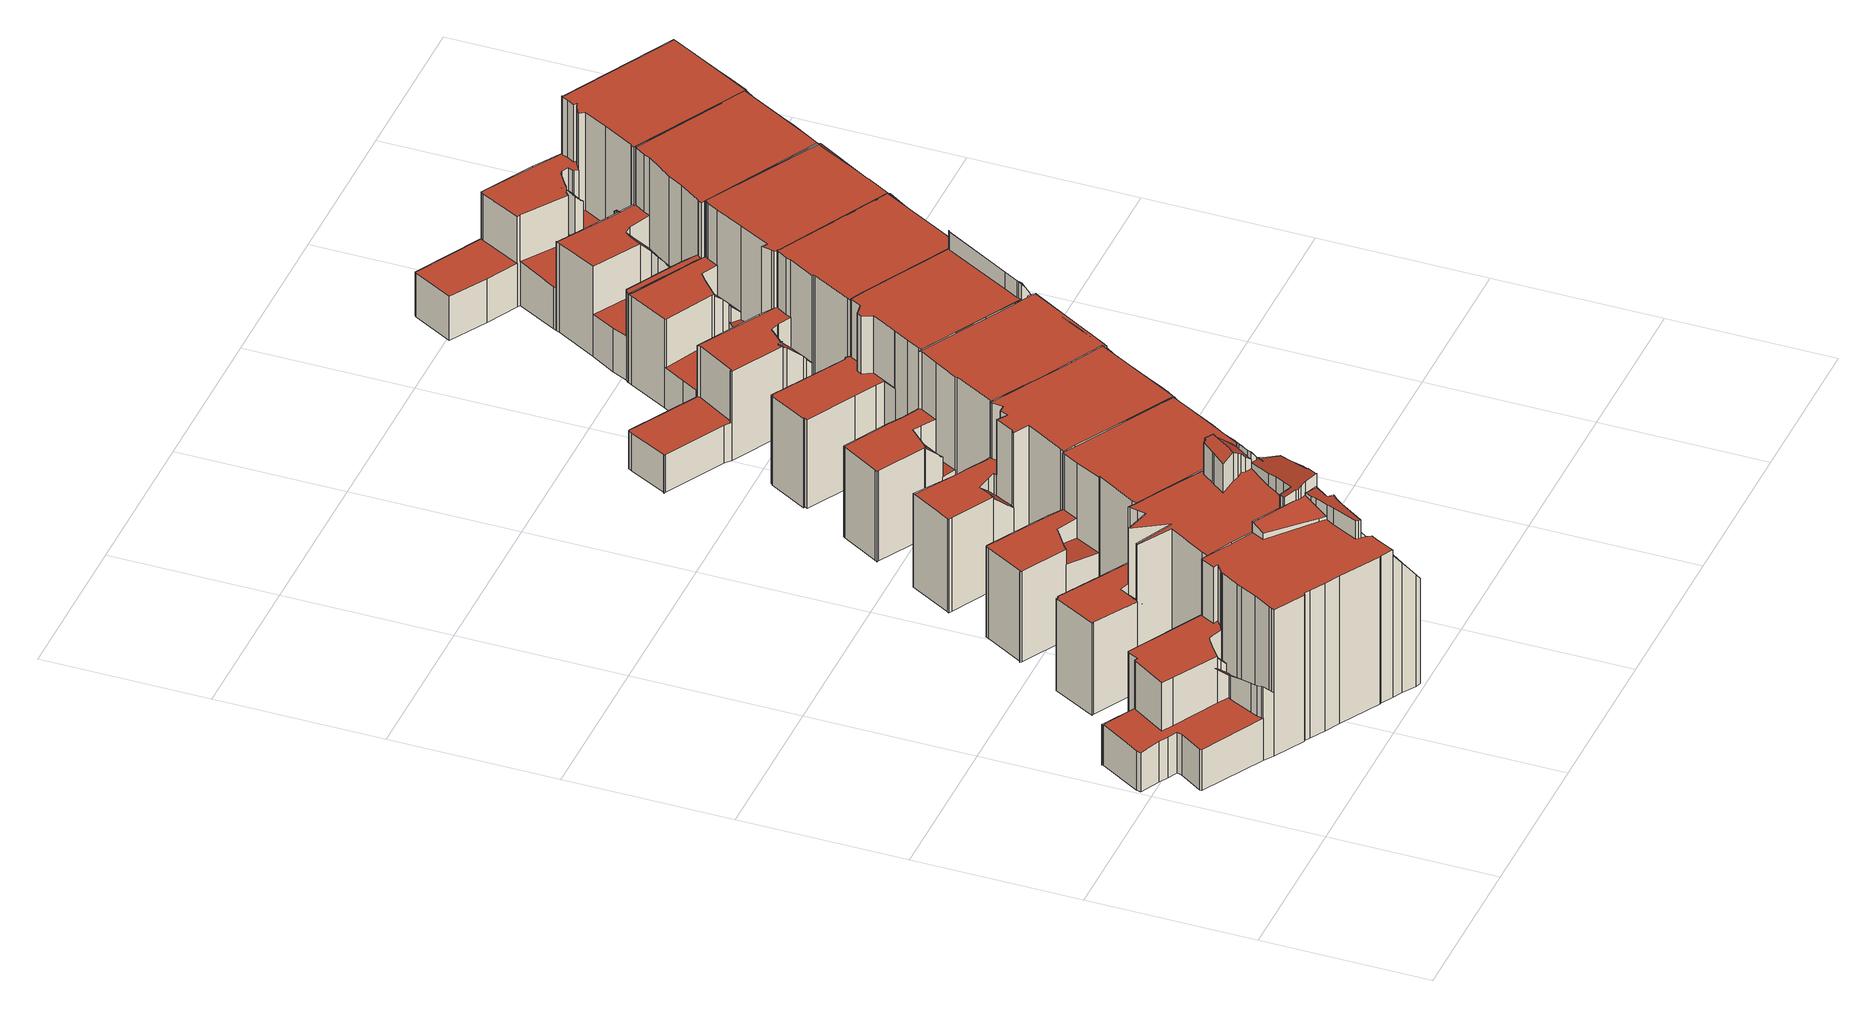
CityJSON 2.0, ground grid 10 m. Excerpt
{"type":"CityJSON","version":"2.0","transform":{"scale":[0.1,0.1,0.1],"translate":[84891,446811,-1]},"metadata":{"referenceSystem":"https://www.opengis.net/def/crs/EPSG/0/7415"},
"CityObjects":{
"building1":{"type":"Building","attributes":{"dak_type":"slanted","data_area":83.38,"data_coverage":0.829,"geconstateerd":false,"gid":17145251,"h_dak_50p":8.41,"h_dak_70p":9.48,"h_dak_max":11.41,"h_dak_min":0.362,"h_maaiveld":-0.294,"kas_warenhuis":false,"lod11_replace":false,"ondergronds_type":"above ground","oorspronkelijkbouwjaar":1921,"pw_actueel":"yes","pw_bron":"ahn3","reconstructie_methode":"tudelft3d-geoflow","reconstruction_skipped":false,"rmse_lod12":3.81,"rmse_lod13":1.48,"rmse_lod22":0.472,"rn":1,"status":"Pand in gebruik","t_run":188.24,"val3dity_codes_lod12":"[]","val3dity_codes_lod13":"[]","val3dity_codes_lod22":"[]"},"children":["building1-1"]},
"building1-1":{"type":"BuildingPart","parents":["building1"],"geometry":[{"type":"Solid","lod":"2.2","boundaries":[[[[0,1,2,3,4,5,6,7,8,9,10,11,12,13,14,15,16,17,18,19,20,21,22,23,24,25,26,27,28,29,30,31,32,33,34,35,36,37,38,39,40,41,42,43,44,45,46,47,48,49]],[[50,10,9,51]],[[52,21,20,53,54]],[[55,13,12,56]],[[57,8,7,58]],[[59,34,33,60]],[[58,7,6,61]],[[62,41,40,63]],[[64,65,3,2,66]],[[56,12,11,67]],[[61,6,5,68]],[[69,26,25,70,71]],[[51,9,8,57]],[[72,18,17,73]],[[74,75,76,77]],[[78,79,77,80]],[[81,82,83,84]],[[67,11,10,50]],[[85,15,14,86]],[[86,14,13,55]],[[68,5,4,87]],[[88,89,90,91]],[[92,16,15,85]],[[93,19,18,72]],[[94,95,96,97]],[[97,96,98,99]],[[100,101,75,74]],[[102,31,30,103]],[[104,43,42,105]],[[106,107,108,109]],[[110,111,109,108,112,113]],[[114,115,111,110]],[[116,28,27,117]],[[80,77,76,118,119]],[[120,121,122,123]],[[123,122,124,125]],[[126,127,87,128]],[[128,87,4,3,65]],[[129,130,65,64]],[[90,131,91]],[[132,133,134,135]],[[136,48,47,137]],[[84,83,138,139,140]],[[141,142,143,144]],[[145,44,43,104]],[[105,42,41,62]],[[146,147,34,59]],[[148,149,147,146]],[[150,35,34,147]],[[151,36,35,150]],[[152,37,36,151]],[[153,154,155,156]],[[156,155,89,88]],[[157,92,154,153]],[[73,17,16,92,157]],[[158,117,27,26,69]],[[103,30,29,159]],[[160,161,117,158]],[[159,29,28,116]],[[60,33,32,162]],[[162,32,31,102]],[[163,164,165]],[[139,138,165]],[[166,167,149,148]],[[63,40,39,167,166]],[[167,39,38,168]],[[168,38,37,152]],[[169,49,48,136]],[[113,112,133,132]],[[119,118,82,81]],[[170,24,23,171,172]],[[173,22,21,52]],[[66,2,1,174]],[[53,20,19,93]],[[172,171,101,100]],[[70,25,24,170]],[[175,176,177,178]],[[178,177,161,160]],[[179,180,127,126]],[[181,182,183,184]],[[131,90,182,181]],[[185,186,180,179]],[[187,188,189,190]],[[135,134,188,187]],[[71,70,191,192]],[[192,191,79,78]],[[125,124,176,175]],[[193,46,45,142,141]],[[194,0,49,169]],[[195,196,197,198]],[[99,98,199,200]],[[200,199,115,114]],[[174,1,201]],[[190,189,130,129]],[[201,1,0,194]],[[184,183,186,185]],[[202,203,204,205]],[[91,131,203,202,206]],[[206,202,196,195]],[[205,204,107,106]],[[198,197,109,111]],[[54,53,95,94]],[[142,45,44,145]],[[144,143,207,208]],[[208,207,164,163]],[[140,139,121,120]],[[171,23,22,173]],[[137,47,46,193]],[[134,133,112,108,107,204,203,131,181,184,185,179,126,128,65,130,189,188]],[[168,152,151,150,147,149,167]],[[178,160,158,69,71,192,78,80,119,81,84,140,120,123,125,175]],[[77,79,191,70,170,172,100,74]],[[64,66,174,201,194,169,136,137,193,141,144,208,163,165,138,83,82,118,76,75,101,171,173,52,54,94,97,99,200,114,110,113,132,135,187,190,129]],[[180,186,183,182,90,89,155,154,92,85,86,55,56,67,50,51,57,58,61,68,87,127]],[[109,197,196,202,205,106]],[[195,198,111,115,199,98,96,95,53,93,72,73,157,153,156,88,91,206]],[[207,143,142,145,104,105,62,63,166,148,146,59,60,162,102,103,159,116,117,161,177,176,124,122,121,139,165,164]]]],"semantics":{"surfaces":[{"type":"GroundSurface"},{"type":"WallSurface","on_footprint_edge":true},{"type":"WallSurface","on_footprint_edge":false},{"type":"RoofSurface"}],"values":[[0,1,1,1,1,1,1,1,1,1,1,1,1,1,2,2,2,1,1,1,1,2,1,1,2,2,2,1,1,2,2,2,1,2,2,2,2,1,2,2,2,1,2,2,1,1,1,2,1,1,1,2,2,2,1,1,1,2,1,1,1,2,2,2,1,1,1,1,2,2,1,1,1,1,2,1,2,2,2,2,2,2,2,2,2,2,2,1,1,2,2,2,1,2,1,2,2,2,2,2,2,2,1,2,2,2,1,1,3,3,3,3,3,3,3,3,3]]}}]},
"building2":{"type":"Building","attributes":{"dak_type":"slanted","data_area":62.54,"data_coverage":0.82,"geconstateerd":false,"gid":18958750,"h_dak_50p":9.47,"h_dak_70p":9.52,"h_dak_max":11.67,"h_dak_min":3.79,"h_maaiveld":-0.279,"kas_warenhuis":false,"lod11_replace":false,"ondergronds_type":"above ground","oorspronkelijkbouwjaar":1921,"pw_actueel":"yes","pw_bron":"ahn3","reconstructie_methode":"tudelft3d-geoflow","reconstruction_skipped":false,"rmse_lod12":2.03,"rmse_lod13":1.01,"rmse_lod22":0.305,"rn":1,"status":"Pand in gebruik","t_run":145.69,"val3dity_codes_lod12":"[]","val3dity_codes_lod13":"[]","val3dity_codes_lod22":"[]"},"children":["building2-1"]},
"building2-1":{"type":"BuildingPart","parents":["building2"],"geometry":[{"type":"Solid","lod":"2.2","boundaries":[[[[209,210,211,212,213,214,215,216,217,218,219,220,31,28,221,25,222,223,224,225,226,227,228,21,229,230,231,232,233,234,235,236,237,238,239,240,241,242,243]],[[244,240,239,245]],[[246,247,248,249]],[[250,234,233,251]],[[251,233,232,252]],[[253,217,216,254]],[[254,216,215,255]],[[256,235,234,250]],[[257,228,227,258]],[[259,260,261,262]],[[263,264,260,259]],[[265,220,219,266]],[[266,219,218,267]],[[267,218,217,253]],[[262,261,268,269]],[[270,242,241,271]],[[272,238,237,273]],[[274,275,276,277]],[[275,211,210,278]],[[279,280,225,224,281]],[[282,283,284,285]],[[285,284,286,287,288]],[[289,288,287,290,291]],[[292,293,294]],[[291,290,294]],[[295,296,297,298]],[[299,209,243,300]],[[300,243,242,270,301]],[[302,236,235,256]],[[273,237,236,302]],[[303,221,28,116]],[[304,214,213,305]],[[306,222,25,307]],[[308,309,288,289]],[[277,276,309,308]],[[287,286,310,311]],[[312,313,293,292]],[[116,28,31,314]],[[281,224,223,315]],[[316,317,318,319]],[[298,297,320,321]],[[322,323,324,325]],[[326,327,323,322]],[[328,272,329,330]],[[52,21,228,257]],[[245,239,238,272,328]],[[331,332,317,316]],[[311,310,332,331]],[[330,329,327,326]],[[321,320,283,282]],[[252,232,231,248]],[[333,229,21,52]],[[334,335,280,279]],[[315,223,222,306]],[[307,25,221,303,336]],[[337,230,229,333]],[[249,248,231,230,337]],[[319,318,338,339]],[[336,303,340,341]],[[341,340,342,343]],[[314,31,220,265]],[[305,213,212,344]],[[344,212,211,275,274]],[[345,215,214,304]],[[255,215,345]],[[346,347,348,349]],[[258,227,226,350]],[[271,241,240,244]],[[339,338,335,334]],[[350,226,225,280]],[[343,342,347,346]],[[351,324,352]],[[325,324,351,353,354]],[[354,353,247,246]],[[269,268,296,295]],[[301,270,264,263]],[[278,210,209,299]],[[349,348,355,356]],[[356,355,313,312]],[[309,276,275,278,299,300,357,358,298,321,282,285,288]],[[272,273,302,256,250,251,252,248,247,352,324,323,327,329]],[[325,354,246,249,337,333,52,257,258,350,280,335,338,318,317,332,310,286,284,283,320,297,296,268,261,260,264,270,271,244,245,328,330,326,322]],[[247,353,351,352]],[[343,346,349,356,312,292,294,290,287,311,331,316,319,339,334,279,281,315,306,307,336,341]],[[255,345,304,305,344,274,277,308,289,291,294,293,313,355,348,347,342,340,303,116,314,265,266,267,253,254]],[[298,358,357,300,301,263,259,262,269,295]]]],"semantics":{"surfaces":[{"type":"GroundSurface"},{"type":"WallSurface","on_footprint_edge":true},{"type":"WallSurface","on_footprint_edge":false},{"type":"RoofSurface"}],"values":[[0,1,2,1,1,1,1,1,1,2,2,1,1,1,2,1,1,2,1,1,2,2,2,2,2,2,1,1,1,1,1,1,1,2,2,2,2,1,1,2,2,2,2,2,1,1,2,2,2,2,1,1,2,1,1,1,1,2,2,2,1,1,1,1,1,2,1,1,2,1,2,2,2,2,2,2,1,2,2,3,3,3,3,3,3,3]]}}]},
"building3":{"type":"Building","attributes":{"dak_type":"slanted","data_area":68.61,"data_coverage":0.9,"geconstateerd":false,"gid":18958749,"h_dak_50p":9.51,"h_dak_70p":9.54,"h_dak_max":11.21,"h_dak_min":3.17,"h_maaiveld":-0.244,"kas_warenhuis":false,"lod11_replace":false,"ondergronds_type":"above ground","oorspronkelijkbouwjaar":1921,"pw_actueel":"yes","pw_bron":"ahn3","reconstructie_methode":"tudelft3d-geoflow","reconstruction_skipped":false,"rmse_lod12":2.06,"rmse_lod13":0.738,"rmse_lod22":0.26,"rn":1,"status":"Pand in gebruik","t_run":114.31,"val3dity_codes_lod12":"[]","val3dity_codes_lod13":"[]","val3dity_codes_lod22":"[]"},"children":["building3-1"]},
"building3-1":{"type":"BuildingPart","parents":["building3"],"geometry":[{"type":"Solid","lod":"2.2","boundaries":[[[[359,360,361,362,363,364,365,366,367,368,369,370,371,372,373,374,375,376,377,378,379,380,381,382,383,384,385,386,387,388,389,390,391,392,393]],[[394,359,393,395]],[[396,392,391,397]],[[398,389,388,399]],[[399,388,387,400]],[[401,402,403,404]],[[397,391,390,403]],[[405,382,381,406]],[[407,369,368,245]],[[408,362,361,409]],[[410,364,363,411]],[[412,360,359,394]],[[413,370,369,407]],[[414,415,371,370,413]],[[245,368,367,416]],[[406,381,380,417,418]],[[418,417,419,420]],[[421,372,371,415]],[[422,378,377,423]],[[400,387,386,424]],[[411,363,362,408]],[[425,366,365,426]],[[426,365,364,410]],[[395,393,392,396]],[[427,376,375,428]],[[423,377,376,427]],[[429,430,431,432]],[[433,383,382,405]],[[420,419,432,434]],[[434,432,431,415,414]],[[428,375,374,435]],[[372,421,436]],[[437,412,438,439]],[[409,361,360,412,437]],[[439,438,402,401]],[[404,403,390,389,398]],[[424,386,385,440]],[[440,385,384,441]],[[441,384,383,433]],[[435,374,373,442]],[[416,367,366,425]],[[442,373,372,436]],[[443,379,378,422]],[[436,421,444,445]],[[445,444,430,429]],[[417,380,379,443]],[[397,403,402,438,412,394,395,396]],[[407,245,416,425,446,447,448,449,450,405,406,418,420,434,414,413]],[[437,439,401,404,398,399,400,424,440,441,433,405,450,449,448,447,446,425,426,410,411,408,409]],[[423,427,428,435,442,436,445,429,432,419,417,443,422]],[[430,444,421,415,431]]]],"semantics":{"surfaces":[{"type":"GroundSurface"},{"type":"WallSurface","on_footprint_edge":true},{"type":"WallSurface","on_footprint_edge":false},{"type":"RoofSurface"}],"values":[[0,1,1,1,1,2,1,1,1,1,1,1,1,1,1,1,2,1,1,1,1,1,1,1,1,1,2,1,2,2,1,1,2,1,2,1,1,1,1,1,1,1,1,2,2,1,3,3,3,3,3]]}}]},
"building4":{"type":"Building","attributes":{"dak_type":"slanted","data_area":67.14,"data_coverage":0.886,"geconstateerd":false,"gid":17145253,"h_dak_50p":9.52,"h_dak_70p":9.57,"h_dak_max":11,"h_dak_min":3.15,"h_maaiveld":-0.254,"kas_warenhuis":false,"lod11_replace":false,"ondergronds_type":"above ground","oorspronkelijkbouwjaar":1921,"pw_actueel":"yes","pw_bron":"ahn3","reconstructie_methode":"tudelft3d-geoflow","reconstruction_skipped":false,"rmse_lod12":2.19,"rmse_lod13":0.879,"rmse_lod22":0.284,"rn":1,"status":"Pand in gebruik","t_run":136.85,"val3dity_codes_lod12":"[]","val3dity_codes_lod13":"[]","val3dity_codes_lod22":"[]"},"children":["building4-1"]},
"building4-1":{"type":"BuildingPart","parents":["building4"],"geometry":[{"type":"Solid","lod":"2.2","boundaries":[[[[451,452,453,454,455,456,457,458,459,460,461,462,463,464,465,466,467,468,469,470,471,472,473,474,475,476,477,478,479,480,481,482,483,484,485,486,487,488,489]],[[490,451,489,491]],[[492,493,454,453,494]],[[495,496,497,498]],[[499,477,476,500]],[[501,478,477,499]],[[500,476,475,502]],[[503,480,479,504]],[[505,481,480,503]],[[506,474,473,507]],[[508,488,487,509]],[[510,452,451,490]],[[511,456,455,512]],[[513,514,515,516]],[[514,482,481,505]],[[517,458,457,518]],[[519,517,520,521]],[[518,457,456,511]],[[494,453,452,510]],[[522,523,507,524]],[[524,507,473,472,525]],[[526,527,528,523,522]],[[529,464,463,530]],[[531,465,464,529]],[[512,455,454,493]],[[521,520,493,492]],[[406,470,469,532]],[[532,469,468,533]],[[533,468,467,534]],[[535,460,459,536]],[[536,459,458,517,519]],[[491,489,488,508]],[[537,485,484,538]],[[502,475,474,506,539]],[[539,506,540]],[[504,479,478,501]],[[525,472,471,541]],[[542,483,482,514,513]],[[543,544,527,526]],[[498,497,544,543]],[[545,546,547]],[[516,515,496,495]],[[509,487,486,548]],[[548,486,485,537]],[[541,471,470,406]],[[549,466,465,531]],[[550,462,551]],[[530,463,462,550]],[[551,462,461,552]],[[552,461,460,535]],[[546,545,553,554]],[[554,553,528,527]],[[534,467,466,549]],[[538,484,483,542]],[[519,521,492,494,510,490,491,508,509,555,556,557,558,559,405,531,529,530,550,551,552,535,536]],[[493,520,517,518,511,512]],[[528,553,545,547,540,506,507,523]],[[540,547,546,554,527,544,497,496,515,514,505,503,504,501,499,500,502,539]],[[533,534,549,531,405,559,558,557,556,555,509,548,537,538,542,513,516,495,498,543,526,522,524,525,541,406,532]]]],"semantics":{"surfaces":[{"type":"GroundSurface"},{"type":"WallSurface","on_footprint_edge":true},{"type":"WallSurface","on_footprint_edge":false},{"type":"RoofSurface"}],"values":[[0,1,1,2,1,1,1,1,1,1,1,1,1,2,1,1,2,1,1,2,1,2,1,1,1,2,1,1,1,1,1,1,1,1,2,1,1,1,2,2,2,2,1,1,1,1,1,1,1,1,2,2,1,1,3,3,3,3,3]]}}]},
"building5":{"type":"Building","attributes":{"dak_type":"slanted","data_area":69.53,"data_coverage":0.915,"geconstateerd":false,"gid":18958748,"h_dak_50p":9.46,"h_dak_70p":9.5,"h_dak_max":9.63,"h_dak_min":3.14,"h_maaiveld":-0.252,"kas_warenhuis":false,"lod11_replace":false,"ondergronds_type":"above ground","oorspronkelijkbouwjaar":1921,"pw_actueel":"yes","pw_bron":"ahn3","reconstructie_methode":"tudelft3d-geoflow","reconstruction_skipped":false,"rmse_lod12":2.14,"rmse_lod13":0.886,"rmse_lod22":0.0708,"rn":1,"status":"Pand in gebruik","t_run":110.17,"val3dity_codes_lod12":"[]","val3dity_codes_lod13":"[]","val3dity_codes_lod22":"[]"},"children":["building5-1"]},
"building5-1":{"type":"BuildingPart","parents":["building5"],"geometry":[{"type":"Solid","lod":"2.2","boundaries":[[[[560,561,562,563,564,565,566,567,568,569,570,571,572,573,574,575,576,577,578,579,580,483,581,582,583,584,585,586,587,588,589,590,591]],[[592,581,483,593]],[[594,595,582,581,592]],[[593,483,580,596]],[[597,583,582,595]],[[598,574,573,599]],[[600,578,577,601]],[[599,573,572,602,603]],[[603,602,604,605]],[[606,587,586,607]],[[608,609,610,611,612]],[[613,563,562,614]],[[615,616,617,618]],[[619,620,612,621]],[[622,567,566,623]],[[624,568,567,622]],[[625,569,568,624]],[[626,565,564,627]],[[596,580,579,628]],[[629,623,566,565,626]],[[630,627,564,563,613]],[[631,576,575,632]],[[601,577,576,631]],[[628,579,578,600,633]],[[633,600,634,635]],[[602,572,571,636]],[[632,575,574,598]],[[637,589,588,638]],[[638,588,587,606]],[[639,597,640,641]],[[616,584,583,597,639]],[[641,640,610,609]],[[618,617,609,608]],[[642,585,584,616,615]],[[643,591,590,644]],[[605,604,623,629]],[[621,612,611,595,594]],[[645,646,620,619]],[[614,562,561,646,645]],[[647,560,591,643]],[[646,561,560,647]],[[635,634,648,649]],[[650,651,627,630]],[[636,571,570,652]],[[652,570,569,625]],[[649,648,651,650]],[[607,586,585,642]],[[644,590,589,637]],[[633,635,649,650,630,613,614,645,619,621,594,592,593,596,628]],[[640,597,595,611,610]],[[612,620,646,647,643,644,637,638,606,607,642,615,618,608]],[[636,652,625,624,622,623,604,602]],[[599,603,605,629,626,627,651,648,634,600,601,631,632,598]],[[616,639,641,609,617]]]],"semantics":{"surfaces":[{"type":"GroundSurface"},{"type":"WallSurface","on_footprint_edge":true},{"type":"WallSurface","on_footprint_edge":false},{"type":"RoofSurface"}],"values":[[0,1,1,1,1,1,1,1,2,1,2,1,2,2,1,1,1,1,1,1,1,1,1,1,2,1,1,1,1,2,1,2,2,1,1,2,2,2,1,1,1,2,2,1,1,2,1,1,3,3,3,3,3,3]]}}]},
"building6":{"type":"Building","attributes":{"dak_type":"slanted","data_area":69.31,"data_coverage":0.907,"geconstateerd":false,"gid":17145509,"h_dak_50p":9.54,"h_dak_70p":9.59,"h_dak_max":11.54,"h_dak_min":3.2,"h_maaiveld":-0.232,"kas_warenhuis":false,"lod11_replace":false,"ondergronds_type":"above ground","oorspronkelijkbouwjaar":1921,"pw_actueel":"yes","pw_bron":"ahn3","reconstructie_methode":"tudelft3d-geoflow","reconstruction_skipped":false,"rmse_lod12":2.07,"rmse_lod13":0.758,"rmse_lod22":0.351,"rn":1,"status":"Pand in gebruik","t_run":163.96,"val3dity_codes_lod12":"[]","val3dity_codes_lod13":"[]","val3dity_codes_lod22":"[]"},"children":["building6-1"]},
"building6-1":{"type":"BuildingPart","parents":["building6"],"geometry":[{"type":"Solid","lod":"2.2","boundaries":[[[[653,654,655,656,657,658,659,660,661,662,663,664,665,666,667,668,669,670,671,672,673,674,675,676,677,678,679,680,681,682,683,684,685,686,687,688,689,690,691,692,693,694,695,696,697,698,699,700,701,702,703,704,705]],[[706,691,690,707]],[[708,658,657,709]],[[710,696,711,712]],[[713,669,668,714]],[[715,697,696,710]],[[716,684,683,717]],[[718,719,720,721]],[[722,723,724,725]],[[726,693,692,727,728]],[[729,678,677,614]],[[730,731,732,733]],[[734,704,703,735]],[[736,695,694,737]],[[613,670,669,713]],[[738,665,664,739]],[[733,732,671,670,613]],[[740,666,665,738]],[[739,664,663,741]],[[741,663,662,742]],[[743,661,660,744]],[[744,660,659,745,746]],[[745,659,658,708]],[[709,657,656,747]],[[748,749,723,722]],[[727,692,691,706]],[[728,727,749,748]],[[712,711,719,718]],[[711,696,695,736]],[[750,751,752,753]],[[754,698,697,715]],[[755,685,684,716]],[[756,689,688,757]],[[758,699,698,754]],[[714,668,667,759]],[[760,761,762,763]],[[735,703,702,764]],[[765,705,704,734]],[[766,767,761,760]],[[725,724,767,766]],[[768,675,674,769]],[[770,771,751,750]],[[772,655,654,773]],[[747,656,655,772]],[[774,679,678,729]],[[775,776,731,730]],[[777,672,671,732]],[[778,653,705,765]],[[764,702,701,752]],[[753,752,701,700,779]],[[746,745,780,781]],[[742,662,661,743]],[[759,667,666,740]],[[763,762,782,783]],[[784,676,675,768]],[[614,677,676,784]],[[785,673,672,777]],[[717,683,682,786]],[[786,682,681,787]],[[787,681,680,782]],[[783,782,680,679,774]],[[769,674,673,785]],[[721,720,776,775]],[[779,700,699,758]],[[781,780,788,789]],[[789,788,771,770]],[[773,654,653,778]],[[790,686,685,755]],[[757,688,687,791]],[[791,687,686,790]],[[707,690,689,756]],[[737,694,693,726]],[[723,749,727,706,707,756,757,791,790,755,716,717,786,787,782,762,761,767,724]],[[721,775,730,733,613,713,714,759,740,738,739,741,742,743,744,746,781,789,770,750,753,779,758,754,715,710,712,718]],[[773,778,765,734,735,764,752,751,771,788,780,745,708,709,747,772]],[[711,736,737,726,728,748,722,725,766,760,763,783,774,729,614,784,768,769,785,777,732,731,776,720,719]]]],"semantics":{"surfaces":[{"type":"GroundSurface"},{"type":"WallSurface","on_footprint_edge":true},{"type":"WallSurface","on_footprint_edge":false},{"type":"RoofSurface"}],"values":[[0,1,1,1,1,1,1,2,2,1,1,2,1,1,1,1,1,1,1,1,1,1,1,1,2,1,2,2,1,2,1,1,1,1,1,2,1,1,2,2,1,2,1,1,1,2,1,1,1,1,2,1,1,2,1,1,1,1,1,1,1,1,2,1,2,2,1,1,1,1,1,1,3,3,3,3]]}}]},
"building7":{"type":"Building","attributes":{"dak_type":"slanted","data_area":82.05,"data_coverage":0.904,"geconstateerd":false,"gid":17145246,"h_dak_50p":9.43,"h_dak_70p":9.48,"h_dak_max":9.62,"h_dak_min":2.3,"h_maaiveld":-0.18,"kas_warenhuis":false,"lod11_replace":false,"ondergronds_type":"above ground","oorspronkelijkbouwjaar":1921,"pw_actueel":"yes","pw_bron":"ahn3","reconstructie_methode":"tudelft3d-geoflow","reconstruction_skipped":false,"rmse_lod12":2.94,"rmse_lod13":0.735,"rmse_lod22":0.14,"rn":1,"status":"Pand in gebruik","t_run":135.03,"val3dity_codes_lod12":"[]","val3dity_codes_lod13":"[]","val3dity_codes_lod22":"[]"},"children":["building7-1"]},
"building7-1":{"type":"BuildingPart","parents":["building7"],"geometry":[{"type":"Solid","lod":"2.2","boundaries":[[[[792,793,794,795,796,797,798,799,800,801,802,803,804,805,806,807,808,809,810,811,812,813,698,692,814,815,816,817,818,819,820,821,822,823,824]],[[825,803,802,826]],[[826,802,801,827,828]],[[829,800,799,830,831]],[[832,811,810,833]],[[834,795,794,835]],[[836,692,698,837]],[[838,839,824,823,840]],[[841,812,811,832]],[[842,841,832,843]],[[844,845,846,847]],[[833,810,809,848]],[[849,805,804,850]],[[848,809,808,851]],[[851,808,807,852]],[[853,854,855,856,857]],[[857,856,817,816,858]],[[859,860,854,853]],[[861,813,812,841,842]],[[862,814,692,836]],[[863,864,806,805,849]],[[852,807,806,864]],[[865,798,797,866]],[[867,792,824,839]],[[868,821,820,869]],[[831,830,845,844]],[[830,799,798,865]],[[870,871,860,859]],[[872,818,817,856]],[[866,797,796,873]],[[874,875,839,838]],[[847,846,875,874]],[[835,794,793,876]],[[873,796,795,834]],[[876,793,792,867]],[[837,698,813,861]],[[850,804,803,825]],[[877,878,879,880]],[[881,819,818,872]],[[882,815,814,862]],[[858,816,815,882]],[[880,879,855,854]],[[827,801,800,829]],[[828,827,871,870]],[[821,868,883]],[[883,868,884,885]],[[886,887,878,877]],[[888,822,821,883]],[[840,823,822,888]],[[889,890,887,886]],[[869,820,819,881]],[[885,884,890,889]],[[843,832,864,863]],[[866,873,834,835,876,867,839,875,846,845,830,865]],[[864,832,841,832,833,848,851,852]],[[828,870,859,853,857,858,882,862,836,837,891,892,825,826]],[[831,844,847,874,838,840,888,883,885,889,886,877,880,854,860,871,827,829]],[[869,881,872,856,855,879,878,887,890,884,868]],[[843,863,849,850,825,892,891,837,861,842]]]],"semantics":{"surfaces":[{"type":"GroundSurface"},{"type":"WallSurface","on_footprint_edge":true},{"type":"WallSurface","on_footprint_edge":false},{"type":"RoofSurface"}],"values":[[0,1,1,1,1,1,1,1,1,2,2,1,1,1,1,2,1,2,1,1,1,1,1,1,1,2,1,2,1,1,2,2,1,1,1,1,1,2,1,1,1,2,1,2,1,2,2,1,1,2,1,2,2,3,3,3,3,3,3]]}}]},
"building8":{"type":"Building","attributes":{"dak_type":"slanted","data_area":80.02,"data_coverage":0.882,"geconstateerd":false,"gid":17145248,"h_dak_50p":9.43,"h_dak_70p":9.48,"h_dak_max":9.7,"h_dak_min":2.51,"h_maaiveld":-0.219,"kas_warenhuis":false,"lod11_replace":false,"ondergronds_type":"above ground","oorspronkelijkbouwjaar":1921,"pw_actueel":"yes","pw_bron":"ahn3","reconstructie_methode":"tudelft3d-geoflow","reconstruction_skipped":false,"rmse_lod12":3.21,"rmse_lod13":1.09,"rmse_lod22":0.0713,"rn":1,"status":"Pand in gebruik","t_run":121.66,"val3dity_codes_lod12":"[]","val3dity_codes_lod13":"[]","val3dity_codes_lod22":"[]"},"children":["building8-1"]},
"building8-1":{"type":"BuildingPart","parents":["building8"],"geometry":[{"type":"Solid","lod":"2.2","boundaries":[[[[804,893,894,895,800,896,897,898,899,900,901,902,903,904,905,906,907,908,909,910,911,912,913,914,915,916,917,918,805,919,920,921]],[[922,923,924,925]],[[926,899,898,927]],[[928,907,906,929,930]],[[931,932,933,934]],[[932,918,917,935]],[[936,921,920,937]],[[938,914,913,939]],[[940,910,909,941]],[[930,929,923,922]],[[941,909,908,942]],[[942,908,907,928]],[[943,944,945,946,947]],[[850,804,921,936]],[[948,902,901,949]],[[950,951,894,893,952]],[[927,898,897,953]],[[954,896,800,955]],[[956,957,958,959]],[[959,958,945,944]],[[929,906,905,960]],[[961,895,894,951]],[[947,946,951,950]],[[937,920,919,962]],[[935,917,916,963]],[[964,965,966,967]],[[967,966,915,914,938]],[[968,911,910,940]],[[969,912,911,968]],[[970,971,972,973,974]],[[975,904,903,976]],[[976,903,902,948]],[[949,901,900,977,978]],[[978,977,979,980]],[[981,982,983,973]],[[955,800,895,961]],[[953,897,896,954]],[[977,900,899,926]],[[980,979,984,985]],[[985,984,986,987,988]],[[987,986,989,990]],[[849,805,918,932,931]],[[962,919,805,849]],[[963,916,915,966]],[[939,913,991]],[[991,913,912,969]],[[934,933,965,964]],[[988,987,992,993]],[[994,995,972,971]],[[993,992,995,994]],[[960,905,904,975]],[[925,924,971,970]],[[996,997,982,981]],[[997,998,957,956]],[[990,989,998,997,996]],[[999,1000,944,943]],[[974,973,983,1000,999]],[[952,893,804,850]],[[931,934,964,967,938,939,991,969,968,940,941,942,1001,1002,1003,825,850,936,937,962,849]],[[965,933,932,935,963,966]],[[993,994,971,924,923,929,960,975,976,948,949,978,980,985,988]],[[995,992,987,990,996,981,973,972]],[[998,989,986,984,979,977,926,927,953,954,955,961,951,946,945,958,957]],[[1000,983,982,997,956,959,944]],[[974,999,943,947,950,952,850,825,1003,1002,1001,942,928,930,922,925,970]]]],"semantics":{"surfaces":[{"type":"GroundSurface"},{"type":"WallSurface","on_footprint_edge":false},{"type":"WallSurface","on_footprint_edge":true},{"type":"RoofSurface"}],"values":[[0,1,2,2,1,2,2,2,2,1,2,2,1,2,2,2,2,2,1,1,2,2,1,2,2,1,2,2,2,1,2,2,2,1,1,2,2,2,1,1,1,2,2,2,2,2,1,1,1,1,2,1,1,1,1,1,1,2,3,3,3,3,3,3,3]]}}]},
"building9":{"type":"Building","attributes":{"dak_type":"slanted","data_area":83.89,"data_coverage":0.89,"geconstateerd":false,"gid":17145511,"h_dak_50p":9.3,"h_dak_70p":9.5,"h_dak_max":10.58,"h_dak_min":2.62,"h_maaiveld":-0.194,"kas_warenhuis":false,"lod11_replace":false,"ondergronds_type":"above ground","oorspronkelijkbouwjaar":1921,"pw_actueel":"yes","pw_bron":"ahn3","reconstructie_methode":"tudelft3d-geoflow","reconstruction_skipped":false,"rmse_lod12":3.21,"rmse_lod13":3.08,"rmse_lod22":0.175,"rn":1,"status":"Pand in gebruik","t_run":137.27,"val3dity_codes_lod12":"[]","val3dity_codes_lod13":"[]","val3dity_codes_lod22":"[]"},"children":["building9-1"]},
"building9-1":{"type":"BuildingPart","parents":["building9"],"geometry":[{"type":"Solid","lod":"2.2","boundaries":[[[[1004,1005,1006,1007,1008,1009,1010,1011,1012,1013,910,1014,907,1015,1016,1017,902,1018,1019,1020,1021,1022,1023,1024,1025,1026]],[[1027,1005,1004,1028]],[[928,907,1014,1029]],[[1030,1011,1010,1031]],[[1032,1012,1011,1030]],[[1033,1013,1012,1032]],[[1034,1035,1015,907,928]],[[1036,1037,1035,1034]],[[1038,1017,1016,1039]],[[1040,1041,1042,1043,1044]],[[1039,1016,1015,1035]],[[1045,1046,1047,1048]],[[1044,1043,1049,1050]],[[1051,1052,1053]],[[1052,1051,1042,1041]],[[1054,1055,1056,1057]],[[1057,1056,1041,1040]],[[1058,1059,1055,1054]],[[1059,1025,1024,1060]],[[1061,1026,1025,1059,1058]],[[1062,1063,1018,902,948]],[[948,902,1017,1038]],[[1064,910,1013,1033,1065]],[[1065,1033,1046,1045]],[[1066,1009,1008,1067]],[[1068,1069,1063,1062]],[[1029,1014,910,1064]],[[1070,1071,1072,1069,1068]],[[1073,1074,1072,1071]],[[1075,1076,1071,1070]],[[1077,1078,1079,1080]],[[1080,1079,1049]],[[1081,1019,1018,1063]],[[1082,1020,1019,1081]],[[1083,1082,1084,1085]],[[1086,1022,1021,1087]],[[1060,1024,1023,1088]],[[1031,1010,1009,1066]],[[1089,1006,1005,1027]],[[1028,1004,1026,1061]],[[1048,1007,1006,1089]],[[1047,1007,1048]],[[1085,1084,1090,1091]],[[1091,1090,1092,1078,1077]],[[1078,1092,1074,1073]],[[1050,1049,1076,1075,1093]],[[1087,1021,1020,1082,1083]],[[1088,1023,1022,1086]],[[1067,1008,1007,1047]],[[1093,1075,1037,1036]],[[1085,1094,1053,1052,1041,1056,1055,1059,1060,1088,1086,1087,1083]],[[1068,1062,948,1038,1039,1035,1037,1075,1070]],[[1095,1096,1097,1029,1064,1065,1045,1048,1089,1027,1028,1061]],[[1078,1073,1071,1076,1049,1079]],[[1091,1077,1080,1049,1043,1042,1051,1053,1094,1085]],[[1074,1092,1090,1084,1082,1081,1063,1069,1072]],[[1067,1047,1046,1033,1032,1030,1031,1066]],[[1029,1097,1096,1095,1061,1058,1054,1057,1040,1044,1050,1093,1036,1034,928]]]],"semantics":{"surfaces":[{"type":"GroundSurface"},{"type":"WallSurface","on_footprint_edge":true},{"type":"WallSurface","on_footprint_edge":false},{"type":"RoofSurface"}],"values":[[0,1,1,1,1,1,1,2,1,2,1,2,2,2,2,2,2,2,1,1,1,1,1,2,1,2,1,2,2,2,2,2,1,1,2,1,1,1,1,1,1,1,2,2,2,2,1,1,1,2,3,3,3,3,3,3,3,3]]}}]},
"building10":{"type":"Building","attributes":{"dak_type":"slanted","data_area":96.07,"data_coverage":0.895,"geconstateerd":false,"gid":18958824,"h_dak_50p":8.11,"h_dak_70p":9.51,"h_dak_max":9.7,"h_dak_min":2.57,"h_maaiveld":-0.216,"kas_warenhuis":false,"lod11_replace":false,"ondergronds_type":"above ground","oorspronkelijkbouwjaar":1921,"pw_actueel":"yes","pw_bron":"ahn3","reconstructie_methode":"tudelft3d-geoflow","reconstruction_skipped":false,"rmse_lod12":3.89,"rmse_lod13":2.67,"rmse_lod22":0.258,"rn":1,"status":"Pand in gebruik","t_run":157.26,"val3dity_codes_lod12":"[]","val3dity_codes_lod13":"[]","val3dity_codes_lod22":"[]"},"children":["building10-1"]},
"building10-1":{"type":"BuildingPart","parents":["building10"],"geometry":[{"type":"Solid","lod":"2.2","boundaries":[[[[1098,1099,1100,1101,1102,1103,1104,1105,1106,1107,1108,1109,1110,1111,1005,1112,1113,1114,1115,1116,1117,1118,1119,1120,1023,1022,1121,1122,1123,1124,1125,1126,1127,1128]],[[1129,1130,1116,1115,1131]],[[1132,1133,1134,1135]],[[1136,1126,1125,1137]],[[1138,1101,1100,1139,1140]],[[1141,1111,1110,1142]],[[1143,1108,1107,1144]],[[1145,1124,1123,1146]],[[1135,1134,1146,1147]],[[1133,1128,1127,1148]],[[1148,1127,1126,1136]],[[1149,1117,1116,1130]],[[1150,1112,1005,1027]],[[1151,1114,1113,1152]],[[1144,1107,1106,1153]],[[1154,1153,1106,1105,1155]],[[1156,1102,1101,1138]],[[1131,1115,1114,1151]],[[1157,1158,1159,1160]],[[1155,1105,1104,1161]],[[1162,1163,1164,1165]],[[1166,1167,1130,1129]],[[1168,1169,1170,1171]],[[1172,1141,1158,1157]],[[1161,1104,1103,1173]],[[1174,1175,1176,1177]],[[1178,1179,1175,1174]],[[1139,1100,1099,1180]],[[1140,1139,1163,1162]],[[1181,1182,1169,1168]],[[1111,1141,1172]],[[1142,1110,1109,1183]],[[1183,1109,1108,1143]],[[1160,1159,1153,1154]],[[1184,1185,1186,1187]],[[1177,1176,1188,1189]],[[1190,1191,1192,1193,1188]],[[1194,1195,1196,1197]],[[1189,1188,1193,1182,1181]],[[1198,1199,1200,1201]],[[1202,1203,1192,1191]],[[1204,1205,1206,1207]],[[1208,1209,1185,1184]],[[1165,1164,1179,1178]],[[1210,1118,1117,1149]],[[1211,1212,1191,1190]],[[1213,1214,1212,1211]],[[1207,1206,1214,1213]],[[1027,1005,1111,1172]],[[1215,1216,1217,1218]],[[1209,1122,1121,1219]],[[1187,1186,1220,1221,1222]],[[1223,1224,1205,1204]],[[1173,1103,1102,1156]],[[1225,1098,1128,1133,1132]],[[1197,1196,1203,1202]],[[1226,1227,1119,1118,1210,1228]],[[1229,1218,1217,1230,1231]],[[1232,1233,1234,1199,1198]],[[1199,1234,1216,1215]],[[1201,1200,1195,1194]],[[1221,1220,1233,1232]],[[1222,1221,1224,1223]],[[1180,1099,1098,1225]],[[1235,1236,1227,1226]],[[1237,1120,1119,1227]],[[1238,1022,1023,1239]],[[1231,1230,1236,1235]],[[1137,1125,1124,1145]],[[1219,1121,1022,1238]],[[1239,1023,1120,1237]],[[1228,1210,1218,1229]],[[1147,1146,1123,1122,1209,1208]],[[1171,1170,1167,1166]],[[1152,1113,1112,1150]],[[1136,1137,1145,1146,1134,1133,1148]],[[1131,1240,1241,1242,1156,1138,1140,1162,1165,1178,1174,1177,1189,1181,1168,1171,1166,1129]],[[1142,1183,1143,1144,1153,1159,1158,1141]],[[1214,1206,1205,1224,1221,1232,1198,1201,1194,1197,1202,1191,1212]],[[1215,1218,1210,1149,1130,1167,1170,1169,1182,1193,1192,1203,1196,1195,1200,1199]],[[1187,1222,1223,1204,1207,1213,1211,1190,1188,1176,1175,1179,1164,1163,1139,1180,1225,1132,1135,1147,1208,1184]],[[1227,1236,1230,1217,1216,1234,1233,1220,1186,1185,1209,1219,1238,1239,1237]],[[1228,1229,1231,1235,1226]],[[1152,1150,1027,1172,1157,1160,1154,1155,1161,1173,1156,1242,1241,1240,1131,1151]]]],"semantics":{"surfaces":[{"type":"GroundSurface"},{"type":"WallSurface","on_footprint_edge":true},{"type":"WallSurface","on_footprint_edge":false},{"type":"RoofSurface"}],"values":[[0,1,2,1,1,1,1,1,2,1,1,1,1,1,1,1,1,1,2,1,2,2,2,2,1,2,2,1,2,2,1,1,1,2,2,2,2,2,2,2,2,2,2,2,1,2,2,2,1,2,1,2,2,1,1,2,1,2,2,2,2,2,2,1,2,1,1,2,1,1,1,2,1,2,1,3,3,3,3,3,3,3,3,3]]}}]}
},
"vertices":[
[80,40,7],[77,42,7],[76,42,7],[58,52,7],[52,56,7],[15,77,7],[15,78,7],[24,92,7],[25,95,7],[19,98,7],[14,101,7],[2,107,7],[3,110,7],[17,134,7],[17,135,7],[19,134,7],[37,124,7],[39,123,7],[42,129,7],[43,130,7],[87,105,7],[91,103,7],[105,95,7],[118,88,7],[121,86,7],[150,70,7],[151,69,7],[156,66,7],[157,65,7],[159,64,7],[175,55,7],[176,55,7],[175,53,7],[168,41,7],[165,34,7],[165,25,7],[164,22,7],[156,9,7],[156,8,7],[153,10,7],[150,5,7],[148,4,7],[147,3,7],[144,4,7],[136,9,7],[130,12,7],[123,16,7],[122,16,7],[98,30,7],[89,35,7],[14,101,34],[19,98,34],[91,103,104],[87,105,67],[87,105,104],[17,134,34],[3,110,33],[25,95,34],[24,92,34],[165,34,77],[168,41,77],[15,78,34],[148,4,77],[150,5,75],[58,52,104],[58,52,49],[76,42,104],[2,107,33],[15,77,34],[151,69,114],[150,70,112],[150,70,114],[42,129,66],[39,123,66],[140,58,107],[140,58,105],[143,55,105],[143,55,107],[146,62,115],[146,62,110],[143,55,115],[132,34,117],[132,34,105],[133,33,105],[133,33,117],[19,134,34],[17,135,34],[52,56,35],[30,99,66],[30,99,34],[56,84,35],[56,84,66],[37,124,34],[43,130,66],[86,104,104],[86,104,67],[82,96,67],[82,96,104],[85,95,67],[85,95,104],[114,80,109],[114,80,105],[176,55,76],[175,55,77],[144,4,81],[147,3,77],[67,83,54],[67,83,46],[78,90,37],[78,90,47],[78,90,104],[78,90,67],[79,90,36],[79,90,104],[79,91,104],[79,91,67],[157,65,104],[156,66,106],[140,50,105],[140,50,116],[136,35,117],[136,35,108],[145,47,106],[145,47,116],[148,51,105],[148,51,116],[52,57,56],[52,57,35],[52,56,56],[59,54,104],[59,54,48],[56,84,58],[73,79,104],[73,79,40],[71,76,41],[71,76,104],[98,30,105],[122,16,105],[134,32,105],[134,32,109],[134,32,117],[130,12,105],[130,12,102],[131,14,102],[131,14,105],[136,9,93],[165,34,76],[165,34,42],[160,24,76],[160,24,43],[165,25,41],[164,22,41],[156,9,42],[36,123,66],[36,123,34],[23,103,34],[23,103,66],[37,124,66],[156,66,115],[159,64,101],[150,58,115],[150,58,107],[175,53,76],[138,27,105],[138,27,102],[136,30,105],[153,10,75],[153,10,43],[156,8,42],[89,35,105],[121,86,112],[118,88,105],[118,88,112],[105,95,105],[77,42,104],[151,54,116],[151,54,104],[150,57,107],[150,57,115],[53,60,55],[53,60,35],[63,80,51],[63,80,35],[62,79,35],[62,79,51],[55,64,54],[55,64,35],[66,66,104],[66,66,44],[60,56,48],[60,56,104],[148,66,111],[148,66,114],[123,16,105],[80,40,105],[68,93,66],[68,93,58],[70,94,57],[70,94,66],[80,91,67],[80,91,104],[77,42,105],[61,88,63],[61,88,54],[64,85,50],[64,85,58],[61,88,66],[136,24,102],[136,24,105],
[168,128,7],[177,123,7],[180,121,7],[183,119,7],[189,116,7],[204,108,7],[204,106,7],[194,87,7],[194,77,7],[185,61,7],[178,57,7],[177,56,7],[157,66,7],[147,71,7],[145,72,7],[144,73,7],[138,77,7],[136,78,7],[100,98,7],[97,100,7],[93,107,7],[105,129,7],[85,141,7],[58,156,7],[57,156,7],[71,182,7],[72,181,7],[73,182,7],[99,167,7],[115,158,7],[120,155,7],[133,148,7],[159,133,7],[161,132,7],[166,129,7],[133,148,105],[120,155,105],[86,142,105],[86,142,67],[85,141,67],[85,141,105],[71,182,68],[57,156,68],[58,156,68],[194,77,70],[194,87,77],[204,106,77],[72,181,68],[97,100,104],[100,98,104],[157,131,126],[157,131,105],[152,124,105],[152,124,125],[160,131,126],[160,131,105],[177,56,77],[178,57,76],[185,61,70],[151,123,105],[151,123,125],[161,132,105],[159,133,105],[115,158,68],[99,167,68],[180,121,113],[180,121,110],[178,119,111],[178,119,114],[177,123,114],[138,77,117],[138,77,105],[144,73,119],[166,113,117],[166,113,105],[167,111,105],[167,111,115],[171,109,105],[171,109,109],[171,109,111],[171,109,116],[173,107,110],[173,107,112],[174,103,112],[174,103,109],[174,106,111],[145,115,124],[145,115,105],[157,114,105],[157,114,124],[168,128,123],[166,129,126],[161,132,126],[73,182,68],[157,66,104],[204,108,78],[189,116,100],[147,71,120],[150,70,121],[173,112,115],[173,112,111],[160,95,105],[160,95,113],[175,94,115],[175,94,102],[176,55,77],[145,72,119],[152,83,116],[152,83,105],[147,77,105],[147,77,118],[161,113,105],[161,113,121],[113,147,105],[113,147,68],[97,151,68],[97,151,105],[114,152,105],[114,152,68],[115,158,105],[115,157,68],[115,157,105],[156,89,115],[156,89,105],[93,107,104],[140,79,116],[140,79,105],[157,66,123],[105,129,105],[141,81,105],[141,81,116],[158,67,104],[158,67,122],[162,73,104],[162,73,121],[183,119,109],[204,106,78],[162,74,121],[162,74,104],[164,77,103],[164,77,120],[136,78,105],[97,151,61],[91,153,68],[109,131,41],[109,131,105],[170,86,103],[170,86,117],[165,128,126],[159,117,125],
[214,113,8],[210,110,8],[207,109,8],[206,108,8],[205,107,8],[203,108,8],[200,110,8],[185,118,8],[183,120,8],[120,155,8],[121,158,8],[135,182,8],[134,182,8],[114,193,8],[87,208,8],[86,209,8],[87,209,8],[100,232,8],[101,234,8],[102,234,8],[139,213,8],[147,208,8],[149,208,8],[215,171,8],[233,160,8],[233,159,8],[234,159,8],[226,144,8],[225,142,8],[224,142,8],[223,139,8],[223,138,8],[223,129,8],[218,120,8],[216,116,8],[214,113,52],[216,116,51],[218,120,51],[223,129,51],[223,139,77],[224,142,77],[225,142,77],[215,122,75],[215,122,51],[223,138,50],[223,138,77],[215,171,106],[149,208,105],[121,158,105],[206,108,77],[207,109,76],[203,108,80],[205,107,77],[210,110,51],[135,182,105],[134,182,105],[134,182,55],[183,120,106],[147,208,68],[147,208,105],[147,207,68],[147,207,105],[114,193,58],[102,234,68],[101,234,68],[226,144,77],[185,118,106],[200,110,84],[100,232,68],[87,209,68],[129,204,68],[129,204,57],[142,198,55],[142,198,68],[233,160,79],[142,198,105],[86,209,68],[114,193,68],[210,110,74],[211,114,51],[211,114,75],[234,159,78],[233,159,79],[87,208,68],[139,213,68],[116,195,58],[116,195,68],[186,120,106],[190,126,106],[194,134,106],[199,142,106],[214,170,106],
[260,210,7],[253,193,7],[252,192,7],[252,191,7],[252,182,7],[251,179,7],[245,168,7],[242,169,7],[240,163,7],[235,160,7],[234,160,7],[233,161,7],[225,165,7],[216,170,7],[215,170,7],[210,173,7],[207,175,7],[205,176,7],[155,204,7],[149,208,7],[151,211,7],[164,234,7],[155,239,7],[143,246,7],[117,260,7],[115,261,7],[116,262,7],[130,287,7],[156,272,7],[162,269,7],[174,262,7],[177,261,7],[178,260,7],[201,247,7],[204,245,7],[225,233,7],[244,223,7],[248,220,7],[262,213,7],[260,210,80],[262,213,80],[252,191,77],[252,191,42],[252,192,78],[175,253,105],[175,253,68],[171,253,68],[171,253,105],[116,262,69],[115,261,69],[130,287,69],[117,260,69],[162,269,68],[156,272,68],[174,262,68],[143,246,68],[155,239,55],[248,220,100],[244,223,106],[253,193,78],[251,179,42],[252,182,42],[177,261,105],[177,261,68],[176,260,68],[176,260,105],[242,169,43],[245,168,43],[242,169,75],[247,180,43],[247,180,76],[157,241,105],[157,241,55],[155,239,105],[164,234,105],[163,252,105],[163,252,68],[163,252,54],[216,170,104],[225,165,92],[215,170,106],[155,204,106],[205,176,106],[207,175,106],[235,160,78],[240,163,74],[204,245,105],[201,247,105],[143,246,69],[144,248,69],[151,211,105],[178,260,105],[169,248,105],[169,248,68],[158,255,60],[158,255,68],[148,256,69],[225,233,106],[210,173,106],[233,161,80],[233,161,81],[234,160,78],[164,254,54],[164,254,68],[243,221,106],[233,203,106],[226,190,106],[220,179,106],[218,175,106],
[195,318,7],[205,313,7],[207,312,7],[273,275,7],[275,273,7],[291,265,7],[291,264,7],[292,263,7],[281,244,7],[281,234,7],[280,231,7],[273,218,7],[269,221,7],[266,214,7],[265,213,7],[260,216,7],[259,214,7],[255,217,7],[246,221,7],[245,222,7],[186,255,7],[192,286,7],[192,287,7],[184,291,7],[174,297,7],[173,297,7],[145,313,7],[144,313,7],[145,315,7],[158,337,7],[159,338,7],[187,323,7],[192,286,104],[178,260,104],[192,287,104],[192,287,42],[186,255,105],[184,291,42],[265,213,77],[266,214,76],[246,221,104],[255,217,91],[269,221,43],[269,221,77],[276,233,43],[276,233,77],[144,313,67],[145,313,67],[191,306,67],[191,306,56],[191,306,43],[199,301,42],[199,301,67],[273,275,106],[207,312,105],[174,297,67],[174,297,66],[186,309,61],[186,309,67],[205,311,105],[205,311,67],[199,301,105],[292,263,42],[291,264,42],[281,244,43],[281,234,42],[291,265,79],[275,273,102],[245,222,105],[291,264,79],[275,273,106],[259,214,84],[260,216,84],[246,221,105],[247,223,103],[247,223,105],[273,218,43],[158,337,67],[145,315,67],[184,291,55],[184,292,43],[184,292,55],[173,297,67],[187,323,67],[159,338,67],[205,313,105],[205,313,67],[195,318,67],[253,233,103],[253,233,105],[258,242,105],[258,242,103],[280,231,42],
[306,279,8],[306,278,8],[304,275,8],[301,270,8],[297,267,8],[297,268,8],[297,269,8],[296,267,8],[294,266,8],[294,265,8],[293,265,8],[293,264,8],[292,264,8],[290,265,8],[289,266,8],[286,267,8],[277,273,8],[273,275,8],[267,278,8],[265,279,8],[263,280,8],[245,290,8],[218,306,8],[215,308,8],[207,312,8],[208,314,8],[212,322,8],[217,331,8],[221,339,8],[216,342,8],[203,349,8],[174,365,8],[175,367,8],[174,367,8],[187,390,8],[188,390,8],[188,391,8],[232,366,8],[234,366,8],[236,364,8],[240,362,8],[244,360,8],[246,359,8],[296,331,8],[297,330,8],[303,327,8],[306,325,8],[320,317,8],[312,300,8],[313,300,8],[310,296,8],[310,290,8],[310,286,8],[234,366,67],[232,366,67],[297,268,43],[297,267,43],[296,331,117],[296,331,106],[296,331,118],[277,273,101],[286,267,86],[297,330,115],[174,365,67],[203,349,67],[295,330,118],[295,330,106],[273,290,106],[273,290,117],[232,357,105],[232,357,67],[225,356,67],[225,356,105],[240,362,105],[236,364,67],[236,364,105],[208,314,105],[268,280,117],[268,280,106],[267,278,106],[267,278,117],[310,290,43],[310,296,43],[246,359,105],[244,360,105],[292,264,76],[293,264,76],[290,265,79],[293,265,76],[294,265,75],[294,266,75],[296,267,74],[297,269,43],[297,269,74],[301,270,42],[235,363,105],[235,363,67],[305,285,75],[305,285,43],[312,300,43],[312,300,77],[303,327,106],[175,367,67],[188,391,67],[188,390,67],[306,325,101],[289,266,82],[226,347,105],[226,347,67],[218,332,67],[218,332,105],[313,300,43],[310,286,42],[223,353,105],[223,353,67],[218,306,105],[245,290,106],[300,281,78],[300,281,44],[304,275,42],[306,278,42],[212,322,105],[268,281,117],[268,281,106],[265,279,106],[306,279,42],[320,317,78],[296,277,44],[296,277,80],[217,331,67],[217,331,105],[215,308,105],[263,280,106],[216,342,67],[221,339,67],[300,280,44],[300,280,78],[174,367,67],[187,390,67],
[196,421,8],[160,441,8],[159,441,8],[160,442,8],[172,465,8],[173,467,8],[174,467,8],[215,444,8],[253,423,8],[264,417,8],[265,416,8],[332,380,8],[332,379,8],[351,369,8],[350,369,8],[350,368,8],[339,348,8],[340,338,8],[331,322,8],[322,317,8],[321,317,8],[305,326,8],[237,366,8],[250,390,8],[250,391,8],[249,391,8],[246,393,8],[244,394,8],[234,400,8],[234,403,8],[232,404,8],[231,401,8],[200,418,8],[332,380,105],[265,416,104],[264,417,66],[264,417,104],[253,423,67],[215,444,33],[215,444,67],[322,317,33],[331,322,33],[160,442,33],[159,441,33],[236,364,104],[303,327,105],[200,418,67],[200,418,33],[231,401,67],[321,317,33],[321,317,78],[322,317,78],[215,442,67],[215,442,33],[201,419,33],[201,419,67],[340,338,33],[351,369,78],[332,379,105],[339,348,33],[350,368,33],[258,407,104],[258,407,66],[258,407,46],[249,391,46],[249,391,104],[250,391,104],[259,410,104],[259,410,66],[305,326,102],[237,366,104],[350,369,78],[350,369,33],[174,467,33],[173,467,33],[196,421,33],[234,403,64],[234,400,64],[263,416,104],[263,416,66],[246,393,50],[172,465,33],[200,419,67],[200,419,33],[160,441,33],[249,411,66],[249,411,56],[250,411,55],[250,411,66],[244,394,53],[250,390,104],[234,403,67],[235,403,64],[235,403,67],[243,412,67],[243,412,61],[232,404,67],[235,404,67],[235,404,64],[303,328,105],[331,379,105],
[263,417,8],[262,418,8],[259,420,8],[246,427,8],[217,443,8],[218,446,8],[223,455,8],[231,469,8],[244,493,8],[245,495,8],[247,493,8],[273,479,8],[285,473,8],[291,469,8],[293,468,8],[359,430,8],[364,428,8],[378,420,8],[378,418,8],[373,410,8],[368,401,8],[369,391,8],[367,389,8],[360,376,8],[360,375,8],[352,370,8],[349,371,8],[349,370,8],[333,379,8],[291,468,104],[291,468,67],[290,467,67],[290,467,104],[223,455,35],[218,446,35],[293,468,104],[291,469,67],[291,469,104],[352,370,77],[352,370,43],[357,379,43],[357,379,77],[360,375,43],[333,379,104],[349,370,81],[369,391,71],[368,401,77],[378,420,77],[364,428,98],[359,430,106],[264,426,104],[264,426,43],[264,426,36],[263,420,36],[263,420,104],[245,495,67],[244,493,67],[262,418,104],[262,418,36],[263,417,104],[217,443,35],[246,427,36],[253,423,36],[261,439,45],[261,439,36],[257,432,36],[257,432,45],[285,473,67],[259,420,36],[349,371,81],[360,376,43],[363,390,77],[363,390,43],[367,389,43],[367,389,71],[378,418,77],[373,410,77],[286,460,104],[286,460,67],[286,460,47],[277,443,47],[277,443,104],[273,479,67],[247,493,67],[231,469,35],[231,469,67],[231,468,35],[231,468,67],[271,446,54],[271,446,43],[277,443,42],[260,453,36],[260,453,67],[261,452,36],[261,452,66],[261,452,67],[266,449,36],[266,449,61],[368,401,78],[271,461,61],[271,461,67],[276,465,67],[276,465,58],[270,447,56],[270,447,44],[270,447,36],[267,424,104],[267,424,43],[359,429,106],[340,395,105],[340,394,105],
[393,481,8],[408,473,8],[406,469,8],[399,456,8],[397,453,8],[398,443,8],[393,435,8],[389,427,8],[380,422,8],[379,420,8],[359,431,8],[289,470,8],[282,474,8],[275,478,8],[247,497,8],[251,506,8],[260,521,8],[274,546,8],[275,548,8],[276,547,8],[305,530,8],[322,521,8],[389,484,8],[408,473,78],[393,481,99],[359,431,106],[389,427,43],[393,435,43],[380,422,43],[379,420,43],[289,470,104],[289,470,67],[290,472,104],[290,472,67],[275,478,67],[282,474,67],[315,510,105],[315,510,67],[315,510,45],[305,495,44],[305,495,104],[388,438,78],[388,438,44],[399,456,44],[399,456,78],[300,486,44],[300,486,104],[301,516,62],[301,516,67],[296,516,67],[321,520,105],[321,520,67],[317,514,67],[317,514,105],[322,521,105],[322,521,67],[305,530,67],[389,484,106],[247,497,68],[247,497,37],[378,420,79],[379,420,78],[398,443,44],[397,453,44],[279,480,68],[279,480,37],[284,477,68],[284,477,43],[284,477,37],[286,482,44],[286,482,37],[291,473,67],[291,473,44],[294,497,57],[294,497,44],[295,484,44],[295,484,48],[251,506,37],[260,521,36],[260,521,68],[288,505,36],[288,505,68],[275,548,67],[274,546,67],[276,547,67],[406,469,78],[294,501,36],[294,501,60],[294,497,37],[291,473,104],[293,512,67],[388,483,106],[374,457,106],[369,448,106],
[332,584,8],[346,576,8],[350,574,8],[351,573,8],[418,536,8],[423,533,8],[428,530,8],[437,525,8],[426,505,8],[427,496,8],[425,492,8],[418,480,8],[418,479,8],[409,474,8],[405,474,8],[397,479,8],[390,483,8],[389,483,8],[321,521,8],[317,524,8],[312,526,8],[311,527,8],[302,532,8],[276,550,8],[289,574,8],[287,575,8],[268,585,8],[246,598,8],[259,622,8],[260,623,8],[301,601,8],[321,521,105],[321,521,39],[389,483,106],[301,601,68],[301,601,37],[300,600,37],[300,600,68],[259,622,37],[246,598,37],[351,573,105],[350,574,67],[350,574,105],[409,474,43],[418,479,43],[425,492,43],[427,496,43],[268,585,37],[287,575,37],[287,575,68],[260,623,37],[317,524,39],[405,474,83],[390,483,105],[397,479,94],[426,505,43],[426,505,78],[437,525,78],[418,536,106],[414,483,78],[414,483,43],[420,494,43],[420,494,78],[428,530,91],[349,573,105],[349,573,67],[348,570,67],[348,570,105],[322,523,105],[322,523,39],[333,542,105],[333,542,40],[323,524,39],[323,524,105],[409,474,78],[423,533,99],[347,564,105],[347,564,67],[344,563,67],[344,563,105],[345,565,105],[345,565,67],[346,576,67],[341,557,105],[341,557,40],[418,480,43],[316,557,67],[316,557,36],[318,559,36],[318,559,67],[339,560,67],[339,560,105],[338,562,67],[338,562,51],[338,562,40],[339,560,40],[327,554,57],[327,554,40],[330,556,40],[330,556,55],[325,552,58],[325,552,40],[326,553,40],[326,553,58],[336,561,52],[336,561,40],[333,568,67],[333,568,58],[335,568,56],[335,568,67],[289,574,68],[289,574,37],[312,526,39],[338,563,67],[338,563,52],[339,566,67],[339,566,52],[325,551,40],[325,551,36],[313,528,36],[313,528,39],[276,550,36],[323,561,36],[323,561,65],[323,561,67],[324,562,67],[324,562,64],[332,584,68],[311,527,67],[311,527,36],[312,526,67],[313,528,67],[312,529,36],[312,529,67],[321,555,63],[321,555,36],[325,552,36],[312,528,67],[312,528,36],[302,532,36],[275,548,36],[276,547,36],[390,484,106],[396,495,106],[401,505,106]
]}
